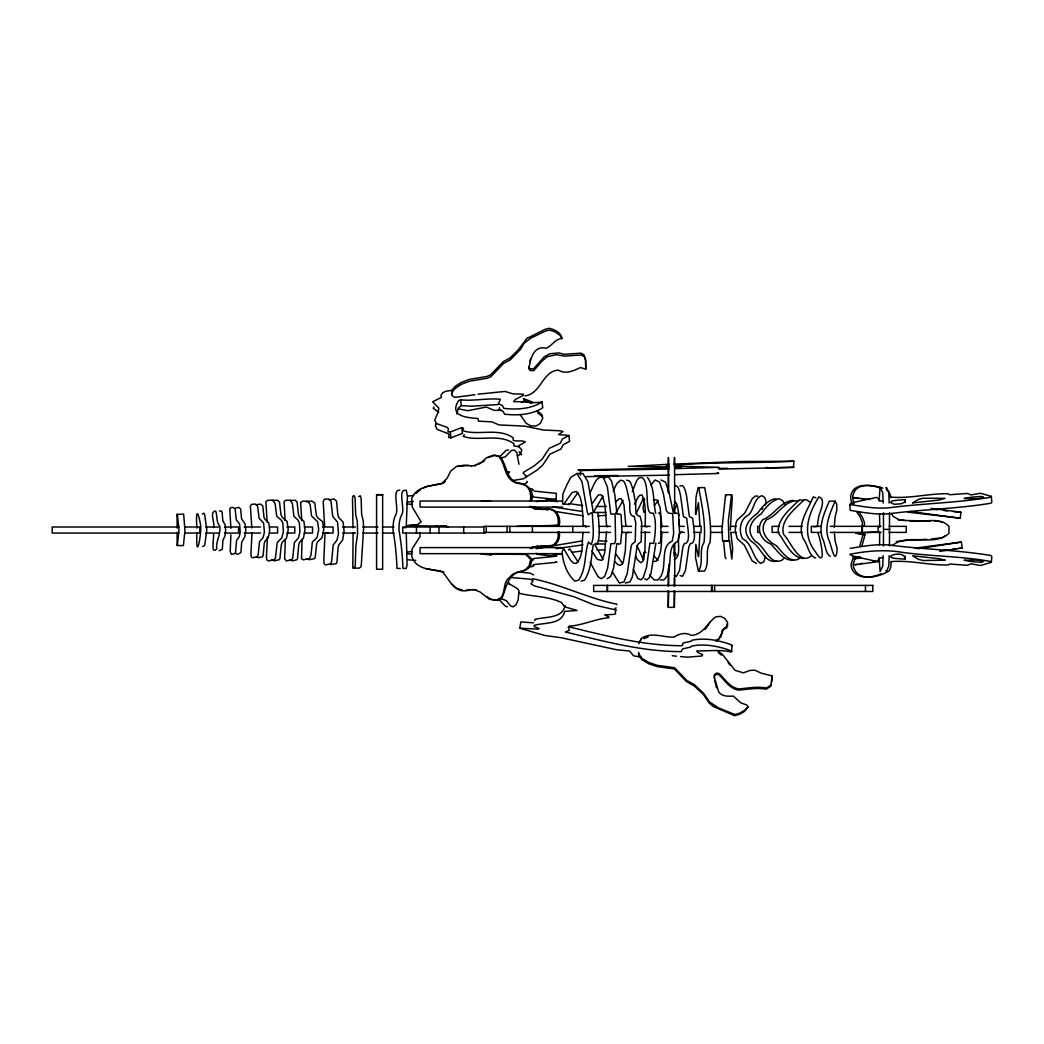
<?xml version="1.0" encoding="UTF-8"?>
<svg xmlns="http://www.w3.org/2000/svg" width="1044" height="1044" viewBox="0 0 1044 1044"><rect width="100%" height="100%" fill="white"/><g stroke="black" fill="none" stroke-linecap="round" stroke-linejoin="round"><path stroke-width="1.5" d="M668.747 591.778L668.251 607.36L674.307 607.36L674.802 591.778M562.09 552.602C563.121 562.899 566.957 574.278 574.944 581.182L578.52 580.177C586.597 569.045 584.131 554.364 588.477 542.045L591.23 544.433C594.963 535.415 592.483 523.918 592.431 514.183L591.152 512.734L588.346 514.796L587.38 512.487L581.978 481.649L576.914 473.506L570.768 477.395L566.748 484.99L562.899 494.086L562.533 503.939L569.541 504.539L577.932 492.598M668.264 568.941L668.147 585.945M883.159 503.051L882.728 492.598L880.105 487.209L879.074 501.146M889.188 503.051L888.757 492.598L886.552 487.548L885.703 487.966M674.398 465.246L674.502 457.455L674.75 513.296M668.238 492.311L668.447 457.455L668.682 493.447M883.472 545.973L883.472 512.774M889.501 545.973L889.501 512.774M668.108 590.721L668.251 607.36M674.163 590.721L674.307 607.36M517.002 526.346L557.94 525.328C559.036 519.299 557.313 510.451 550.084 509.511M551.858 525.732L559.232 525.328C561.646 515.11 554.077 505.844 542.88 509.433M674.124 511.625L674.215 504.278M177.154 532.453L177.128 545.477L183.392 545.594L184.958 530.561L183.64 514.092L177.01 514.457L177.154 528.107M674.189 585.945L674.307 577.358M699.911 532.44L698.71 555.956L698.41 556.609L695.813 544.289L695.526 557.561L698.423 571.12L704.452 571.12C710.116 562.925 704.556 550.305 710.05 542.528C712.021 523.762 708.093 505.962 704.7 487.613L698.11 487.639L696.022 497.074L695.461 513.948L695.904 514.509L698.436 502.608L699.937 526.046M196.885 532.74C195.606 565.248 202.131 532.557 200.487 524.362C197.629 509.146 195.672 510.111 196.898 528.12M879.557 545.046L879.714 531.566M879.074 557.6L880.105 571.538L882.728 566.148L883.159 555.695M213.563 534.215C214.15 537.464 210.34 555.486 216.734 548.909C215.69 540.714 221.302 534.11 219.671 525.954C215.964 521.817 217.478 515.827 215.703 511.077C208.852 511.195 215.416 523.657 213.511 527.611M834.273 527.259L835.122 516.871L836.857 510.02L836.727 504.135L835.122 501.146L829.275 501.146C824.59 512.252 818.509 525.184 822.15 537.621C825.295 543.089 825.295 553.868 830.254 556.282M891.08 562.272L890.897 566.722L889.41 570.611C878.748 577.841 855.688 582.513 853.118 564.739L855.675 556.269M230.868 534.802L230.215 551.402L231.376 554.442L234.9 553.542L235.552 552.093L236.596 540.283L239.272 536.668L240.211 531.97L239.585 523.944L236.296 519.86L235.109 508.963L233.36 507.423L230.607 507.645L229.797 509.341L230.894 528.316M606.564 531.526L604.593 553.268L601.84 560.458L597.155 559.31L591.922 551.023M285.351 539.696L284.62 558.579L286.33 560.941L291.746 559.78L292.738 557.901L294.343 542.632L298.453 537.96L299.902 531.879L299.38 522.953L298.179 520.356L293.886 516.219L292.437 503.73L290.402 500.324L285.886 500.246L284.085 501.642L285.09 520.486M536.264 501.603L556.047 499.41L556.374 493.407L534.228 491.098M267.447 536.89L266.416 556.974L266.768 559.78L268.373 560.915L274.35 559.754L275.459 557.861L277.234 542.606L281.763 537.934L283.368 531.84L282.793 522.927L281.462 520.33L276.725 516.193L275.12 503.704L272.875 500.285L267.877 500.22L265.881 501.616L267.133 522.13M662.04 532.231C660.943 541.823 662.575 552.981 656.428 561.072L654.288 561.424M302.042 539.265L301.507 558.697L303.165 559.793L309.35 558.67L311.021 555.16L312.339 542.11L317.024 537.595L318.72 529.608L317.572 521.687L311.53 515.945L310.146 504.513L307.823 501.224L302.656 501.159L300.594 502.503L301.742 520.708M251.956 533.014L250.938 554.312L251.226 556.791L252.491 557.783L257.255 556.765L258.129 555.095L259.538 541.614L263.14 537.49L264.419 532.114L263.558 522.953L259.134 518.294L257.529 505.844L255.167 504.082L251.46 504.343L250.364 506.275L251.839 527.938M904.939 559.088C905.318 548.609 877.717 557.796 898.44 558.644A33.799 6.682 4.1 0 0 903.36 559.01L904.939 559.088L905.161 556.126M890.923 561.62C910.159 560.028 929.173 565.352 948.122 565L949.662 564.021L967.514 565.287L971.011 563.786L980.42 565.483L991.369 562.377L991.8 556.452L991.017 555.538C958.81 550.162 925.806 549.47 893.377 545.542C878.957 543.285 864.341 546.103 850.221 548.374M530.221 501.029C531.748 494.386 529.517 485.108 521.713 484.051M531.513 501.029C535.207 489.44 525.406 482.68 515.475 482.719C503.639 477.917 505.935 464.188 498.758 456.424L493.473 455.236L486.726 457.663L481.297 462.244L474.511 465.585M583.152 532.427C581.377 542.488 584.17 555.773 576.197 563.486L573.456 563.016L570.885 560.654L563.734 548.818L562.103 551.48M668.682 586.219L668.76 564.269M674.737 586.219L674.789 543.637M525.041 395.924C541.236 393.64 542.332 371.116 558.357 370.124C565.587 374.652 573.443 370.816 580.412 367.566L585.736 369.158L585.749 360.598L584.248 356.656L581.299 354.973L564.399 356.108L556.648 354.686L547.213 356.683L542.123 360.976L533.719 370.698L530.182 370.516L528.903 368.884C530.221 359.541 533.432 344.99 546.156 348.278C552.041 345.969 554.873 338.961 561.933 338.504C561.163 332.436 554.521 329.486 549.209 328.299L545.307 329.238L526.789 338.465L518.542 349.518L509.968 358.053L503.286 361.642L490.432 375.031L486.726 376.493L469.343 379.377L461.37 382.365L455.406 386.189L452.261 389.725L451.569 393.666M640.781 657.067L633.604 655.828L629.532 651.012L616.795 649.786L561.163 637.727L544.59 635.444L519.742 628.188L520.852 621.95L533.445 622.824M680.61 656.585L687.357 657.185L702.012 656.01L702.599 654.627L697.653 652.383L696.713 650.921C708.21 651.182 719.381 649.342 730.852 651.913L731.674 651.534L731.935 645.022C719.551 640.377 705.17 637.44 692.041 640.22L691.232 641.199L683.128 643L682.463 644.331M907.654 512.108L960.245 518.216L960.95 512.199L931.065 508.363M645.153 526.646C645.231 516.193 646.536 504.67 642.008 495.013L639.946 495.117L638.38 496.748L634.413 504.108M862.096 526.111L862.514 523.057L860.295 517.211L856.915 512.069M864.184 526.111L864.615 523.057L862.383 517.211L859.016 512.069M456.802 414.024L458.42 407.891L461.291 405.607L471.105 406.233L498.145 404.563M593.175 544.681C591.348 556.726 591.348 569.711 584.47 580.177L580.895 581.182M701.085 531.07L701.111 527.638M771.046 685.008L766.44 688.009C757.004 686.299 748.013 688.205 738.747 688.923C729.9 687.487 725.202 679.396 719.303 673.641L716.562 673.067L714.435 674.568L714.644 678.535L718.846 692.224C722.5 696.726 728.321 696.322 733.384 696.1L740.731 702.795L746.695 704.987L748.222 706.749L744.346 711.512L739.426 714.383L734.624 715.701L713.209 706.475L709.267 703.095L703.408 694.508L694.43 686.104L686.378 681.458L674.398 668.956L657.094 666.555L648.755 663.775L641.995 659.743L638.837 655.606L638.458 653.544M717.515 650.543L722.748 654.758L735.002 670.287L743.328 672.845L750.14 670.418L754.864 670.157L761.102 673.119L771.999 675.886L771.829 681.849M655.893 543.024L650.908 573.795L649.146 577.841L646.784 579.838L644.787 578.924M529.843 361.602L530.404 359.162M435.883 423.955L435.4 425.952L437.149 429.371L448.542 433.834M765.33 505.035C766.909 501.72 765.644 496.683 761.807 495.691C753.585 498.68 754.303 509.368 748.626 514.888C740.079 518.998 738.317 530.456 742.506 538.717C752.828 543.506 752.006 557.535 760.645 563.408L763.908 561.75L765.461 556.165M721.874 632.547L723.492 629.454L726.833 627.822L727.629 622.433L724.51 618.152L720.438 616.338L715.714 616.913C707.245 622.798 703.278 634.778 691.232 635.404C685.895 631.972 679.109 633.643 674.111 637.049C663.044 637.74 651.56 631.307 641.133 638.589L638.798 643.756M616.847 543.624L613.598 568.08L610.675 576.445L607.203 578.728M859.786 546.038L863.01 534.606L865.098 534.606L861.887 546.038M202.314 514.039L203.828 513.204L204.585 514.301L206.829 529.53L204.702 545.438L202.693 546.599M644.618 498.98L643.039 507.749L643.9 512.369L644.983 511.664M632.299 491.567L636.749 480.54L639.032 477.76L641.525 477.46C651.286 481.819 643.052 516.767 653.113 512.969C656.78 520.29 655.306 534.45 653.753 543.467L649.929 543.024L646.523 567.349L643.182 577.841L640.82 579.838L637.832 578.467L633.238 569.267M853.574 556.269L851.017 564.739C852.021 577.162 866.115 579.042 875.72 575.635M721.887 633.199L718.611 639.202L715.14 640.729M616.691 604.763L616.873 604.202C588.02 598.382 561.398 584.496 532.388 578.676M534.58 620.541L534.972 619.405C545.177 616.495 562.259 618.922 565.196 605.533M358.692 496.605L360.245 495.756L361.107 498.118L361.615 514.105L363.299 521.178L363.599 528.094L361.328 564.504L361.002 566.748L359.28 568.132L353.263 568.132L352.807 566.788L353.094 533.184L354.151 533.027M499.476 407.656L499.162 409.496L503.169 411.493L504.578 414.168C517.172 415.695 531.996 414.82 542.736 407.773L542.045 401.966C532.283 403.676 523.266 401.222 513.596 401.718L515.279 399.5L523.488 395.271L523.37 394.201L512.878 393.849L505.035 391.435L477.969 394.201M615.595 513.4L623.072 500.415M639.737 642.36L640.899 639.776M676.486 505.753L674.802 508.872L674.176 508.428M589.821 492.807C593.266 488.07 595.445 474.994 603.419 477.617L607.399 487L610.636 512.943L611.066 514.301L614.042 513.909L615.112 514.862L615.568 540.322L614.668 543.624L610.884 543.624L607.634 568.08L604.711 576.445L601.24 578.728L598.003 576.614L590.199 562.429M613.193 490.928L616.847 483.568L620.71 480.188L623.516 480.971A59.86 10.283 -90 0 1 628.788 498.941C631.398 503.391 627.053 515.893 634.217 516.415L635.744 522.705L635.222 541.679L632.142 544.068L631.189 546.09L627.235 573.574L623.96 581.926L619.379 583.022L612.489 572.203M727.511 625.708L722.539 629.636L721.026 636.435L716.758 641.355M509.355 584.588L509.041 582.93M890.923 497.127C910.159 498.706 929.173 493.394 948.122 493.747L949.662 494.726L967.514 493.46L971.011 494.96L980.42 493.251L991.369 496.37L991.8 502.294L991.017 503.195C958.81 508.572 925.806 509.263 893.377 513.204C878.957 515.462 864.341 512.643 850.221 510.359L849.79 504.448L852.883 502.555L876.738 497.362L880.497 500.924L882.65 501.172M592.392 503.182L598.329 494.96L601.161 494.791L602.623 496.566L605.037 505.453L606.512 525.158L606.786 526.607L608.026 526.607M726.011 558.684L725.032 556.739L723.675 541.588L722.487 540.126L721.991 528.669L725.567 494.804L731.596 494.804L732.236 497.779L730.278 530.052M643.574 498.001L636.122 513.726M707.741 625.787L710.05 622.067M654.327 505.544L658.294 500.611M563.59 504.539L571.981 492.598L576.249 491.411C581.913 496.631 581.586 504.983 582.604 512.03A43.613 8.156 -90 0 1 583.165 526.032L585.736 526.032L586.089 527.259M681.889 531.918C674.646 533.784 681.954 551.911 676.342 558.057L674.307 559.701M698.423 571.12C704.1 562.925 698.527 550.305 704.021 542.528C705.992 523.762 702.064 505.962 698.671 487.613M568.51 549.953L569.685 548.818L578.128 562.037M718.481 472.801L717.111 472.932M464.332 434.669L463.131 436.327C478.139 441.886 499.332 432.999 513.961 443.726L513.857 445.971L519.246 446.793M433.808 406.951L433.273 408.295L438.702 412.263M704.987 629.545L706.971 627.039M603.014 496.083L593.579 512.095M811.071 555.917C799.691 566.083 790.399 541.118 783.639 534.411C779.359 520.33 795.659 508.585 804.128 499.763L806.255 499.645L809.818 502.02M650.947 485.068L655.032 479.992L659.547 482.054L663.371 493.577L666.346 510.62L668.421 513.087L672.714 513.765L673.667 533.497L672.206 541.21C658.399 546.612 669.204 570.82 657.681 580.007L654.301 579.968L651.104 576.679A143.054 30.08 -90 0 1 649.694 574.5M177.376 545.594L178.955 529.425L177.376 514.144M762.107 509.341L762.772 508.519M991.369 496.37L990.586 497.283C958.392 502.66 925.389 503.352 892.946 507.28C878.526 509.537 863.91 506.718 849.79 504.448M532.531 490.549L533.223 489.753L532.035 488.905L529.308 488.579M722.879 541.275L729.482 540.805L731.818 559.075L732.679 548.648L730.865 532.884M615.373 502.242L619.092 498.758L621.376 498.81L623.986 504.918L625.904 526.163M748.222 706.749L744.581 710.325L739.648 713.196L734.846 714.514L718.442 707.832L709.489 701.907L703.63 693.32L694.665 684.916L686.6 680.27L674.62 667.755L657.315 665.354L648.976 662.588L642.217 658.555L639.058 654.418L638.68 652.356M445.318 481.297L443.23 483.333L426.004 486.648L423.277 488.122M497.44 553.659L490.432 554.508L502.986 553.659M499.711 456.854L505.935 450.486L508.532 449.99M674.111 553.085L675.259 552.968L676.225 555.173M416.047 493.434L420.549 489.584M892.255 545.62C907.875 532.375 934.38 547.395 948.944 533.327L949.009 526.502C939.6 515.71 922.217 523.436 909.637 520.682M482.576 462.244L484.755 460.404M530.326 548.635L532.244 547.069L542.502 545.829M531.618 548.635L533.536 547.069L537.934 546.156M235.748 507.984L238.906 507.423L240.655 508.963L241.542 518.764L245.131 523.944L245.797 530.287L244.818 536.668L241.699 542.267L240.916 552.576L237.627 554.364L235.983 553.568M329.343 499.724L333.976 498.941L336.546 501.094L337.851 514.862L338.869 517.641L343.111 522.13L344.063 531.031L342.654 539.996L338.726 545.072L338.073 547.839L336.912 562.324L336.246 563.682L330.204 564.608M542.045 401.966C531.305 409.013 516.48 409.887 503.887 408.361L502.477 405.672L498.471 403.689L500.324 399.252C487.091 397.947 473.846 401.274 460.6 399.8L458.394 400.87C448.855 416.465 467.347 417.704 477.956 418.5L478.491 421.163L491.933 421.854L498.967 424.921L524.754 426.135L543.533 430.05L560.093 430.794L562.99 431.511L558.527 434.539L568.889 435.518L569.58 441.325L563.134 444.796L560.928 449.064L550.018 454.114L542.723 465.115L536.472 470.544L525.863 477.134M799.247 558.644C790.06 564.256 781.826 551.623 776.305 545.62C766.805 540.883 758.153 529.947 766.531 519.716C778.446 515.762 784.971 498.967 798.621 501.068M404.276 527.638L406.181 527.638L407.434 496.513L406.351 490.38C396.851 488.279 405.672 509.55 401.614 514.901C399.304 519.56 398.952 524.884 398.978 530C401.183 542.749 402.527 555.473 402.906 568.393L406.194 568.484L407.095 565.104L406.26 532.871M628.305 532.401L626.113 532.753L625.317 550.906L623.32 561.803L622.067 564.243L620.253 565.261L617.774 564.595L614.616 561.398M256.145 504.722L260.413 504.082L262.775 505.844L263.975 517.041L264.915 519.299L268.804 522.953L269.691 530.195L268.386 537.49L264.784 541.614L264.184 543.872L263.114 555.656L262.501 556.765L258.69 557.705L256.472 556.791M835.122 501.146C830.15 512.865 823.625 526.855 828.74 539.8C830.802 542.841 835.109 567.166 837.092 550.475A4.659 1.214 -90 0 0 836.727 546.821L835.083 540.936L834.339 532.218M604.815 477.865L606.447 476.899L608.769 477.291L611.536 481.062L614.785 494.53L617.03 514.301M532.283 560.458L533.471 559.662L532.792 558.918L534.489 558.396L556.635 556.23L541.001 554.808L536.851 554.155L536.185 553.229M507.958 473.558L509.576 471.953L507.762 471.979M945.094 535.872L942.471 537.582L930.974 539.096M519.742 628.188L538.26 629.154L539.148 628.514L534.019 626.439L534.411 625.291C544.616 622.381 561.698 624.808 564.634 611.432L577.032 610.427L564.634 606.812L561.424 602.532C548.413 596.163 532.897 596.763 519.012 593.253M813.889 526.815L817.4 526.411L817.739 523.148A45.075 17.435 -90 0 1 818.835 516.023C820.401 510.764 826.196 498.849 818.822 496.905C808.056 514.457 801.479 534.228 815.573 552.002C827.448 571.12 820.271 538.156 817.817 532.662M568.889 435.518L562.442 438.989L560.236 443.256L549.327 448.307L542.032 459.308L533.98 466.029L523.801 472.123L523.096 473.232L526.659 476.456L525.445 477.617L523.083 478.87L512.069 480.618M306.14 501.733L311.699 501.042L314.766 502.96L316.332 515.214L317.546 517.68L322.622 521.687L323.77 529.608L322.074 537.595L317.376 542.11L316.593 544.577L315.21 557.457L314.401 558.67L309.455 559.701L306.558 558.697M682.724 645.179L681.732 645.727C643.261 645.662 606.186 635.861 569.084 626.87M523.775 484.677L527.351 482.263L526.894 481.31M517.393 455.876L520.121 454.44L521.856 450.199L518.398 445.958L525.315 441.899L522.222 440.933L515.305 440.907L513.165 440.163L513.27 437.919C498.641 427.192 477.447 436.079 462.44 430.519L463.588 428.405L461.774 427.583L450.277 432.007L447.954 431.72L448.398 428.823L447.184 427.348L436.457 423.564L434.709 420.145L438.206 412.015L438.832 408.139L432.634 401.836L441.508 397.307L440.855 395.389L442.773 392.688L445.932 391.226L452.522 390.273M521.478 402.475L524.179 401.079L524.062 400.009M400.23 568.484L396.942 568.393C396.576 555.473 395.219 542.749 393.014 530C392.988 524.884 393.34 519.56 395.663 514.901C399.369 509.733 391.67 489.153 399.761 490.145M478.517 464.254L481.232 462.91M815.586 558.031C808.748 555.917 807.925 544.537 803.449 539.043C796.494 524.519 807.886 509.916 813.237 496.905L815.821 497.766M731.413 646.027L732.236 645.636M877.678 531.814L855.675 533.21L858.651 532.766M614.929 608.443L616.182 607.908M679.944 485.93L682.202 485.577L683.389 486.543A38.041 6.538 -90 0 1 686.678 496.8L689.392 516.676L692.785 518.268C692.616 523.788 698.018 543.611 690.241 543.663L688.805 547.108L685.477 570.468L682.489 576.327L680.114 575.596M618.022 514.17L620.005 513.909L621.076 514.862L621.95 530.365L620.632 543.624L618.622 544.224L617.696 543.389M776.906 561.111C764.521 563.864 761.024 546.717 751.719 541.692A19.262 14.251 -90 0 1 748.039 537.125C741.84 527.311 749.97 518.49 757.644 513.178C761.95 507.006 767.327 500.689 774.896 498.745L776.671 499.397M643.796 638.667L648.154 636.997M859.081 557.078L857.711 557.522L860.295 557.157M488.018 457.663L494.765 455.236L500.05 456.424C507.397 465.402 505.831 481.715 521.126 483.985M521.713 571.238L524.845 570.168L529.099 565.965L530.717 559.44L525.693 554.416M658.451 513.178L659.991 512.891L660.93 519.064L660.865 539.174L660.291 542.749L658.451 543.428M353.263 568.132L354.999 566.748L355.312 564.504L355.834 546.338L357.609 533.523L357.296 521.178L355.691 514.901L355.104 498.118L354.242 495.756L352.885 496.096L352.494 498.693L353.029 527.912M877.13 575.179L881.371 573.795M449.09 434.63L448.646 437.527L450.969 437.814L462.466 433.391L461.774 427.583M862.161 563.225L860.139 563.708M731.596 494.804L728.334 520.643L728.921 541.275M793.531 560.067C783.222 561.32 777.31 550.162 770.772 543.989C760.998 540.479 755.517 528.394 762.72 519.716C774.374 515.462 780.325 500.95 793.531 500.454M719.212 469.082L793.453 467.399L793.884 461.213C754.668 463.419 712.295 461.761 675.337 465.246M625.343 583.022L629.937 581.926L632.299 577.032L637.153 546.09L638.106 544.068L641.186 541.679L641.708 522.705L640.181 516.415C633.016 515.893 637.362 503.391 634.752 498.954A59.86 10.283 -90 0 0 629.48 480.984L626.674 480.188M290.193 500.428L295.452 500.324L297.109 502.125L298.48 514.809L299.55 517.367L303.974 521.491L304.978 529.699L303.504 537.96L299.393 542.632L298.714 545.19L297.501 558.527L296.796 559.78L292.464 560.837L289.932 559.819M896.3 541.562L907.732 540.27M803.684 558.501C791.378 557.94 785.284 542.071 778.433 533.106C776.501 519.351 790.921 508.389 799.547 499.763L803.554 500.481M645.975 526.737L647.397 526.646M580.477 475.072L580.412 470.531L583.792 470.257L577.958 470.035L667.534 468.038M271.858 500.402L277.665 500.285L279.492 502.099L281.006 514.77L282.193 517.328L287.087 521.465L288.209 529.673L286.565 537.934L282.024 542.606L281.267 545.164L279.923 558.501L279.153 559.754L274.363 560.811L271.57 559.78M860.556 557.457L853.979 558.801L861.313 558.031M536.238 548.661L582.617 540.844M939.731 551.376L962.176 548.061L961.38 542.058L918.094 548.726M328.129 532.923L324.997 533.066L323.823 560.667L324.123 563.721L325.506 564.948L330.674 563.682L331.627 561.633L333.166 545.072L337.082 539.996L338.465 533.393L337.538 522.13L332.723 516.402L330.974 501.094L328.416 498.941L324.371 499.254L323.196 501.629L324.658 526.463M549.535 555.93L562.22 553.712M501.525 410.279L494.125 410.357L486.347 407.056L467.66 410.71L458.512 408.843M857.568 564.217L854.775 564.804L879.609 561.476M549.288 545.986L552.72 545.399C557.183 542.554 559.101 537.007 557.887 531.944M556.191 548.661L582.996 544.851M457.846 466.42L468.612 465.467M914.518 548.178L961.38 542.058M872.64 561.581L875.564 561.15M437.031 526.019L407.199 525.719L417.574 524.584L421.215 521.935L412.263 507.123L411.767 498.445C416.7 485.904 431.028 486.243 441.938 483.333L447.158 478.243L450.603 471.196L456.554 466.42L464.476 465.154L471.771 465.807M407.199 525.719L417.535 524.688M500.285 458.12L505.244 456.854L511.482 450.486L514.066 449.99L516.806 452.587L518.959 464.293M572.151 552.276L581.873 551.023M466.029 590.212L473.31 589.599M470.283 589.834C454.623 594.793 450.421 580.699 442.63 572.151C431.524 568.654 416.36 570.455 411.858 556.53L412.093 548.922L420.093 536.459L419.727 532.453M943.867 550.136L947.639 549.653M521.543 571.355C507.919 573.247 506.314 587.759 502.125 597.781L497.74 600.339L490.628 599.217L487.013 596.607M718.598 473.467L675.207 474.681M953.107 548.961L956.043 548.622M528.499 566.931L532.584 566.461L533.771 565.678L533.092 564.921L534.789 564.413L556.935 562.233L555.773 561.868M407.434 552.054L412.289 551.519M958.679 548.322L962.176 548.061M407.551 496.044L413.594 495.482M407.225 502.047L413.267 501.485M766.126 467.738L767.536 467.464M481.362 501.211L490.602 501.029M606.355 515.331L597.729 515.853M219.436 511.025L221.432 511.077L222.163 512.265L222.763 520.591L225.191 524.988L225.648 530.378L224.982 535.807L222.868 540.57L222.333 549.327L219.227 550.71M470.492 465.807L475.803 465.585M904.939 499.658L903.36 499.737A33.799 6.682 -4.1 0 0 898.44 500.102L891.981 500.924L890.61 502.438L894.186 504.317L901.585 503.73L904.835 501.981L904.939 499.658L905.161 502.621M926.72 539.33L909.311 540.192M767.405 467.842L793.988 467.268M673.889 464.11L739.583 461.513L793.884 461.213M669.321 464.267L628.214 466.381L669.269 466.955M668.682 465.52L666.294 465.676L668.082 465.768M491.62 554.26L480.488 553.659M669.165 469.082L580.412 470.531M669.256 475.137L586.18 476.651M718.337 468.443L727.394 468.286M435.739 526.019L442.773 525.889M676.368 467.895L681.079 467.751L674.881 467.294M441.495 525.889L446.454 525.85M617.931 475.542L594.571 475.751M596.228 506.484L606.512 506.471M475.007 394.749L454.597 397.399L451.869 395.48L452.561 391.526L455.706 387.99L461.67 384.179L469.643 381.177L487.026 378.293L490.732 376.832L503.586 363.442L510.268 359.867L520.591 349.244L524.166 343.163L530.939 338.073L545.607 331.039L549.496 330.1L554.899 331.731L559.976 335.281L561.933 338.504M490.328 554.26L502.268 554.207M576.914 473.506L582.865 473.506L587.929 481.649L593.331 512.487M376.584 494.739L382.639 494.752M562.599 501.029L420.066 501.029L420.119 507.084L562.599 507.084M557.94 525.328L559.232 525.328M589.351 526.346L483.868 526.346L483.868 532.401L589.351 532.401M599.099 526.346L610.505 526.346M621.911 526.346L631.542 526.346M641.094 526.346L650.047 526.346M660.447 526.346L668.016 526.346M679.683 526.346L684.355 526.346M693.555 526.346L701.294 526.346M710.599 526.346L722.631 526.346M730.578 526.346L736.046 526.346M759.327 526.346L757.644 526.346L757.644 532.401L759.327 532.401M779.15 526.346L772.116 526.346L772.116 532.401L779.15 532.401M788.951 526.346L802.21 526.346M821.21 526.346L811.358 526.346L811.358 532.401L821.21 532.401M830.28 526.346L881.005 526.346M888.953 526.346L906.257 526.346L906.257 532.401L888.953 532.401M178.968 526.998L52.2 526.998L52.2 533.053L178.968 533.053M184.905 526.998L199.848 526.998L199.848 533.053L184.905 533.053M205.877 526.998L219.331 526.998M224.564 526.998L238.554 526.998L238.554 533.053L224.564 533.053M244.244 526.998L260.595 526.998M270.135 526.998L277.587 526.998L277.587 533.053L270.135 533.053M286.878 526.998L294.786 526.998L294.786 533.053L286.878 533.053M304.261 526.998L312.547 526.998L312.547 533.053L304.261 533.053M322.792 526.998L333.088 526.998L333.088 533.053L322.792 533.053M342.51 526.998L355.469 526.998M362.764 526.998L378.019 526.998M382.495 526.998L393.966 526.998M483.646 526.998L402.762 526.998L402.762 533.053L485.134 533.053M883.759 529.373L889.775 529.373M599.099 532.401L610.505 532.401M621.911 532.401L631.542 532.401M641.094 532.401L650.047 532.401M660.447 532.401L668.016 532.401M679.683 532.401L684.355 532.401M693.555 532.401L701.294 532.401M710.599 532.401L722.631 532.401M730.578 532.401L736.046 532.401M788.951 532.401L802.21 532.401M830.28 532.401L881.005 532.401M205.877 533.053L219.331 533.053M244.244 533.053L260.595 533.053M342.51 533.053L355.469 533.053M362.764 533.053L378.019 533.053M382.495 533.053L393.966 533.053M723.453 540.805L729.482 540.805M562.599 547.604L420.066 547.604L420.119 553.659L562.599 553.659M930.478 521.034L905.331 520.525M604.346 543.976L596.542 543.924M604.646 549.979L596.842 549.94M500.976 554.207L515.214 554.299M513.922 554.299L526.985 554.416L532.009 559.44L530.378 565.965C525.602 573.587 514.94 569.554 509.837 577.228C502.451 582.147 505.975 591.7 500.833 597.781L496.448 600.339L489.349 599.217L480.109 592.013L475.124 589.977M606.186 512.473L593.018 512.408M882.65 557.574L880.497 557.822L876.738 561.372L852.883 556.191L849.79 554.299C865.306 551.258 881.306 549.653 897.161 551.584C928.103 556.478 959.827 555.826 990.586 561.463L991.369 562.377M545.32 545.921L554.012 545.399C558.475 542.554 560.38 537.007 559.166 531.944M959.775 512.173L960.95 512.199M541.21 545.829L546.612 545.921M756.509 563.434L752.15 560.928L744.281 545.046L737.26 538.717L735.237 530.613L735.955 523.07L737.208 520.003L744.698 513.165L752.385 498.471L755.321 496.057L757.853 496.109M674.75 466.133L719.003 467.307L675.103 468.625M544.172 509.433L535.037 509.094L529.66 506.405M598.356 540.753L606.982 541.249M653.257 499.75L657.054 499.932L660.147 507.828L661.909 526.868M408.478 525.719L413.985 525.98M510.02 577.423L530.274 579.172L533.053 580.764L530.952 583.87L534.437 585.88L574.03 596.776L594.284 604.985L616.312 610.087L615.164 611.98L615.621 613.807L614.368 614.329L604.685 614.916L608.783 616.782L608.939 617.709C595.458 618.896 583.048 625.212 569.306 626.178L568.236 627.222L569.45 630.263L565.457 632.011C603.576 641.081 641.616 651.613 681.171 651.626L682.567 648.885L690.658 647.097L691.467 646.119C704.609 643.339 718.99 646.262 731.374 650.908L731.674 651.534M854.044 503.573L853.157 503.704M484.716 554.247L490.824 554.964M517.811 571.955L529.961 573.104L533.614 574.879M934.445 521.1L938.425 521.426M583.374 515.88L555.434 511.482M407.812 553.751L410.71 553.999M408.113 559.754L415.747 560.419M958.601 512.069L953.329 511.56M672.232 655.736L676.473 656.167M675.103 485.46L677.425 486.543A38.041 6.538 90 0 1 680.714 496.8L683.428 516.676L686.821 518.268C686.652 523.788 692.055 543.611 684.277 543.663L682.841 547.108L679.514 570.468L676.525 576.327L674.15 575.596M943.854 510.529L947.639 510.96M905.996 520.473L898.884 519.638L893.077 516.388L891.589 513.622M898.218 519.808L903.895 520.473M406.834 503.847L411.688 504.422M934.928 509.485L937.421 509.785M472.018 589.599L476.416 589.977M582.696 505.505L571.551 503.991M582.369 511.495L552.733 506.94M910.394 511.547L960.245 518.216M857.776 533.21L865.098 534.606M855.675 533.21L863.01 534.606M862.057 499.176L864.301 499.476M869.717 499.476L853.287 497.57L858.651 498.523M481.78 553.659L486.569 554.416M426.082 568.719L440.79 571.055M500.898 598.682L506.34 600.6L510.594 605.898L512.995 606.825L516.01 604.867L518.137 599.935L518.998 590.721L517.498 588.699L507.358 582.696M557.339 501.694L546.26 499.541M548.022 510.046L532.871 506.849M882.819 488.122C872.549 484.703 854.71 481.989 852.726 496.8L853.483 502.595M880.718 488.122C870.448 484.703 852.622 481.989 850.625 496.8L851.395 502.595M660.213 579.968L663.606 580.007C675.129 570.82 664.323 546.612 678.13 541.21L679.579 533.497L678.639 513.765L673.236 512.5L669.295 493.577L665.472 482.054L660.956 479.992M939.757 521.543L942.836 522.457M524.714 399.004L532.584 402.227M456.319 588.124L462.518 590.16M441.834 571.42L443.922 572.151M536.329 509.094L530.952 506.405M507.462 606.825L505.048 605.898L498.81 599.282M445.162 525.85L448.046 526.998M556.047 499.41L533.915 497.101L532.218 496.552L532.897 495.756L531.709 494.908M531.788 403.441L525.001 400.805L523.305 398.547M568.484 503.939L569.541 504.539M886.382 489.767L888.535 491.058L890.467 495.091L890.545 497.636M674.398 501.603L675.859 502.582A24.834 4.267 -90 0 1 678.796 515.579M718.337 652.565L721.482 655.11M537.36 411.036L541.706 414.416L542.502 416.204M537.66 412.837L542.006 416.217L542.802 418.005L540.322 423.486L536.055 426.004L530.77 425.926L526.098 423.225L520.225 414.82M658.138 560.354L653.714 555.669M451.687 584.027L455.158 587.093M595.811 543.089L597.168 544.433C600.913 535.415 598.434 523.918 598.369 514.183L597.103 512.734M622.681 563.538L615.595 553.698M521.648 454.91L519.09 451.765M528.603 367.083L529.882 368.715L533.432 368.897L544.289 356.774L549.875 353.772L558.997 352.911L564.099 354.308L580.999 353.159L583.948 354.856L585.449 358.797L585.736 369.158M728.125 662.535L729.873 664.95M647.489 477.46C655.006 487.705 652.891 501.407 655.71 513.27M725.567 494.804L725.958 496.044M645.91 552.694C643.104 549.013 643.287 558.122 643.861 559.662M603.132 559.31L594.532 544.068M885.703 570.781L886.552 571.185L888.757 566.148L889.188 555.695M785.01 504.2L782.491 500.533L778.968 498.745C771.033 500.768 765.696 507.554 761.128 513.922C753.168 518.607 746.356 527.912 752.111 537.125A19.262 14.251 90 0 0 755.791 541.692C765.2 546.638 770.002 566.775 782.504 559.832A8.143 6.016 -90 0 0 783.666 558.083M643.313 559.61L637.01 545.555M635.522 555.891L637.349 559.61L640.833 562.768L642.921 561.124L644.983 549.692L645.283 531.944M714.762 680.975L715.427 683.481M715.766 684.734L716.497 687.813M460.6 399.8L461.291 405.607M450.277 432.007L450.969 437.814M679.096 519.977L679.37 525.993M727.407 623.62L727.537 625.865M714.344 678.404L714.213 675.755L716.341 674.254L719.081 674.829C724.98 680.584 729.678 688.675 738.526 690.11C747.791 689.392 756.769 687.487 766.218 689.21L770.824 686.195L771.999 675.886M879.557 513.687L879.714 527.168M673.993 544.681L674.176 556.452M878.069 526.346L878.069 532.401M865.476 585.41L865.476 591.465M862.383 526.346L862.383 532.401M862.148 526.346L862.148 532.401M714.605 585.41L714.605 591.465M712.112 585.41L712.112 591.465M711.512 585.41L711.512 591.465M607.53 585.41L607.53 591.465M607.256 585.41L607.256 591.465M572.778 526.346L572.778 532.401M532.414 526.346L532.414 532.401M509.772 526.346L509.903 532.401M507.097 526.346L507.097 532.401M486.256 526.346L486.256 532.401M463.693 526.998L463.693 533.053M439.002 526.998L439.002 533.053M430.128 526.998L430.128 533.053M416.491 526.998L416.491 533.053M944.977 560.171L923.248 560.511L918.537 559.414L912.665 555.773L939.235 558.71L944.977 560.171M912.743 502.856L939.235 500.024L944.951 498.34L923.248 498.236L918.537 499.332L912.743 502.856M983.5 561.398L981.308 562.338L972.382 561.646A41.264 8.156 4.1 0 1 964.121 560.263L977.836 560.028L983.5 561.398M983.5 497.349L977.836 498.719L964.121 498.484A41.264 8.156 -4.1 0 1 972.382 497.101L981.308 496.409L983.5 497.349M382.639 494.634L376.584 494.634L376.584 569.241L382.639 569.241L382.639 494.634M872.797 585.41L593.644 585.41L593.644 591.465L872.797 591.465L872.797 585.41"/></g></svg>
